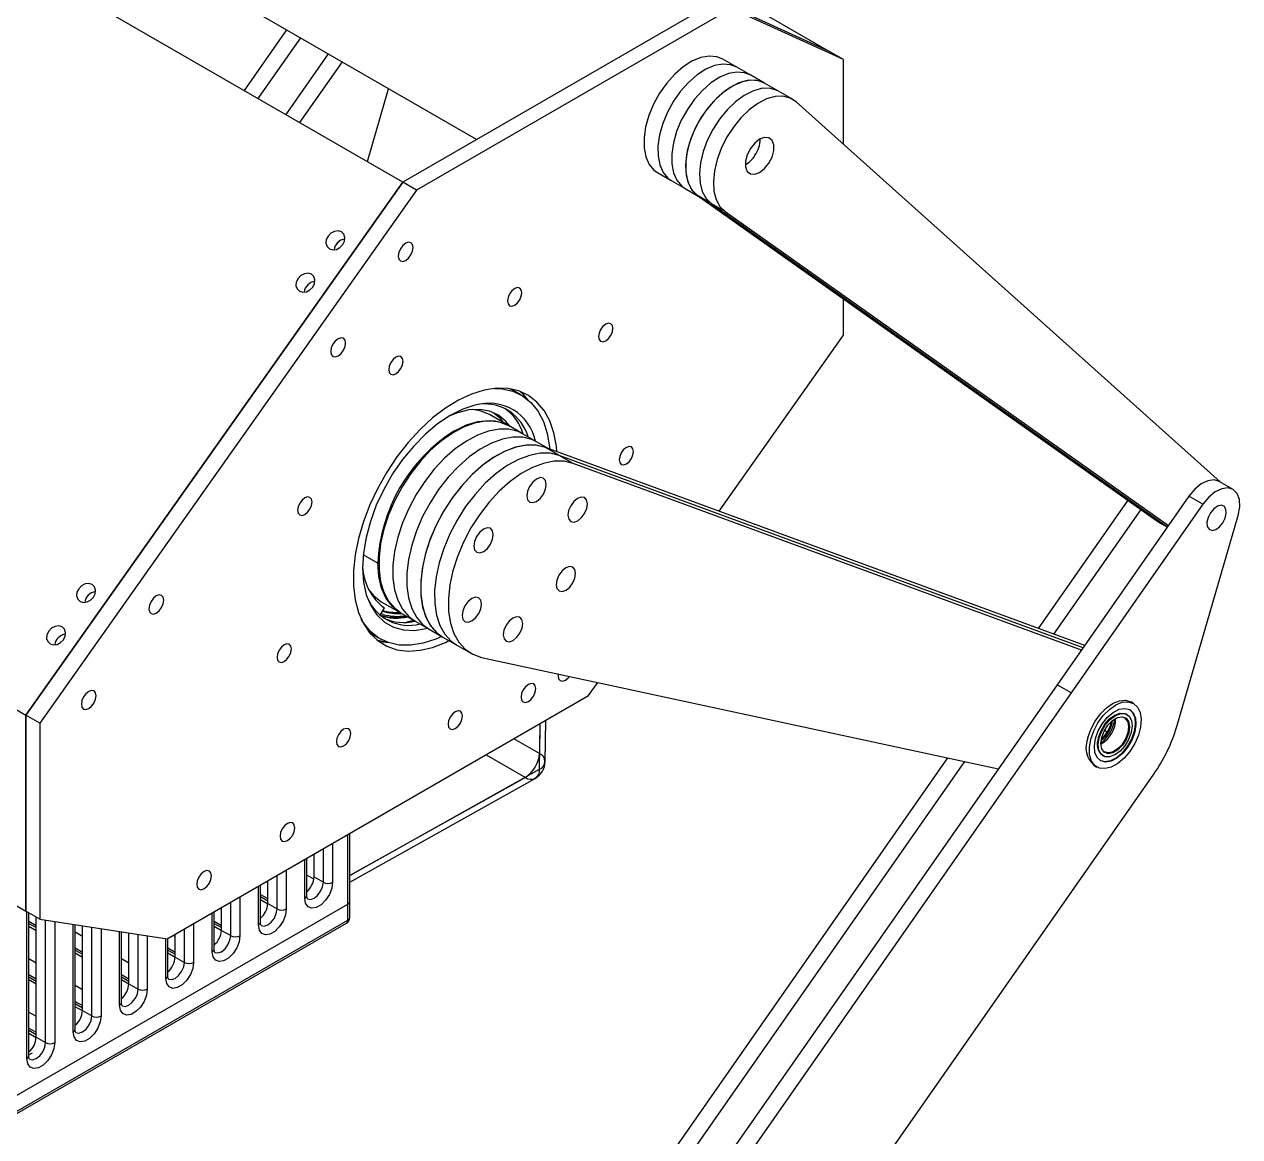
# Model space of a CAD drawing. Header units: millimetres. Extents: x 15 to 1192, y 5 to 836.
# Drawn here: x 616.6 to 802.1, y 525.3 to 695.1 of the extents above; entities that cross this region are included whole.
import ezdxf

# ---------------------------------------------------------------- set-up
doc = ezdxf.new("R2010")
doc.units = ezdxf.units.MM

msp = doc.modelspace()

# ---------------------------------------------------------------- linework, layer by layer
at = {"color": 7, "linetype": 'Continuous', "lineweight": 25}
for p, q in [((633.48, 752.22), (739.54, 690.99)), ((674.37, 671.04), (568.34, 732.25)), ((685.64, 677.55), (631.36, 708.88)), ((722.4, 698.77), (674.37, 671.04)), ((739.54, 690.99), (722.4, 698.77)), ((724.52, 697.54), (676.49, 669.82)), ((741.67, 689.77), (724.52, 697.54)), ((656.62, 694.3), (650.15, 685.03)), ((658.74, 693.08), (652.27, 683.8)), ((662.98, 690.63), (656.51, 681.35)), ((741.67, 689.77), (739.54, 690.99)), ((665.11, 689.4), (658.63, 680.13)), ((725.37, 688.6), (723.25, 689.82)), ((727.49, 687.38), (725.37, 688.6)), ((741.67, 676.8), (741.67, 689.77)), ((729.61, 686.15), (727.49, 687.38)), ((668.97, 674.16), (672.21, 685.3)), ((731.73, 684.93), (729.61, 686.15)), ((733.86, 683.7), (731.73, 684.93)), ((799.15, 625.25), (734.42, 683.29)), ((713.25, 672.5), (715.37, 671.28)), ((616.84, 589.66), (674.37, 671.04)), ((674.37, 671.04), (616.84, 589.66)), ((676.49, 669.82), (618.96, 588.43)), ((676.49, 669.82), (674.37, 671.04)), ((715.37, 671.28), (717.49, 670.05)), ((717.49, 670.05), (719.48, 668.91)), ((721.47, 667.77), (719.35, 669)), ((719.35, 669), (789.63, 619.21)), ((721.47, 667.77), (791.14, 618.41)), ((723.6, 666.55), (721.47, 667.77)), ((721.47, 667.77), (791.14, 618.41)), ((723.6, 666.55), (791.27, 618.6)), ((741.67, 647.65), (741.67, 653.19)), ((510.77, 650.89), (616.84, 589.66)), ((510.81, 650.87), (616.84, 589.66)), ((722.66, 620.78), (741.67, 647.65)), ((691.37, 639.15), (690.7, 639.49)), ((692.43, 638.53), (691.37, 639.15)), ((690.5, 633.88), (687.6, 635.55)), ((692.76, 632.57), (690.64, 633.8)), ((694.88, 631.35), (692.76, 632.57)), ((696.59, 630.36), (694.88, 631.35)), ((698.27, 629.3), (696.14, 630.52)), ((778.48, 600.26), (696.14, 630.52)), ((778.23, 599.91), (698.27, 629.3)), ((700.39, 628.08), (698.27, 629.3)), ((778.23, 599.91), (698.27, 629.3)), ((777.98, 599.55), (700.39, 628.08)), ((801.12, 624.11), (799, 625.34)), ((785.04, 622.46), (771.37, 602.87)), ((794.4, 623.07), (774.28, 594.25)), ((796.52, 621.85), (776.4, 593.03)), ((796.52, 621.85), (794.4, 623.07)), ((510.77, 620.95), (616.84, 559.72)), ((787.03, 621.05), (773.74, 602)), ((792.55, 587.92), (801.9, 620.15)), ((789.63, 619.21), (789.76, 619.12)), ((791.1, 618.35), (789.63, 619.21)), ((789.76, 619.12), (791.1, 618.35)), ((670.58, 612.85), (668.35, 614.14)), ((670.58, 612.85), (670.73, 612.85)), ((671.1, 606.97), (674, 605.3)), ((671.56, 606.02), (670.9, 604.9)), ((671.4, 605.02), (671.05, 605.14)), ((674.14, 605.22), (676.26, 603.99)), ((675.42, 603.93), (674.87, 603.81)), ((676.06, 604.11), (675.42, 603.93)), ((675.42, 603.93), (675.53, 603.86)), ((676.26, 603.99), (678.39, 602.77)), ((669.88, 601.91), (670.94, 601.29)), ((677.97, 602.86), (678.16, 602.91)), ((678.39, 602.77), (680.51, 601.54)), ((680.51, 601.54), (682.63, 600.32)), ((682.63, 600.32), (684.75, 599.09)), ((686.39, 598.46), (765.32, 581.43)), ((774.28, 594.25), (695.8, 481.95)), ((702.75, 592.63), (704.17, 594.63)), ((776.4, 593.03), (774.28, 594.25)), ((638.39, 555.47), (702.75, 592.63)), ((776.4, 593.03), (697.92, 480.72)), ((785.93, 591.42), (785.51, 591.67)), ((616.84, 559.72), (616.84, 589.66)), ((618.96, 588.43), (616.84, 589.66)), ((616.84, 589.66), (616.84, 559.72)), ((618.96, 588.43), (618.96, 558.49)), ((695.24, 581.38), (695.34, 588.34)), ((695.3, 588.32), (695.24, 583.79)), ((696.12, 582.56), (696.2, 588.85)), ((784.96, 589.73), (784.85, 589.8)), ((781.92, 587.06), (781.49, 587.3)), ((695.24, 583.79), (691.34, 586.04)), ((687.1, 583.59), (693.09, 580.14)), ((757.56, 583.11), (689.44, 485.62)), ((781.2, 583.47), (781.31, 583.41)), ((666.27, 565.18), (695.24, 581.38)), ((760.15, 582.55), (691.56, 484.39)), ((779.91, 581.97), (780.33, 581.72)), ((693.09, 580.14), (666.27, 565.14)), ((666.27, 564.15), (694.58, 579.99)), ((722.51, 485.44), (789.01, 580.61)), ((666.27, 561.19), (666.27, 571.57)), ((663.67, 570.06), (663.67, 564.13)), ((665.98, 560.78), (665.98, 571.4)), ((659.72, 562.09), (659.72, 567.78)), ((660.84, 564.95), (660.84, 568.43)), ((662.25, 564.13), (662.25, 569.24)), ((656.59, 565.98), (656.59, 560.05)), ((659.42, 561.68), (659.42, 567.61)), ((653.53, 564.21), (653.77, 564.07)), ((653.77, 560.86), (653.77, 564.35)), ((655.18, 560.05), (655.18, 565.16)), ((660.8, 564.58), (659.72, 565.21)), ((660.84, 564.95), (662.25, 564.13)), ((652.35, 557.6), (652.35, 563.53)), ((652.64, 558.01), (652.64, 563.7)), ((652.64, 562.27), (653.77, 561.62)), ((614.35, 530.97), (665.98, 560.78)), ((614.35, 530.97), (665.98, 560.78)), ((648.11, 555.97), (648.11, 561.08)), ((649.52, 561.9), (649.52, 555.97)), ((652.64, 561.93), (653.77, 561.28)), ((653.76, 560.8), (652.64, 561.45)), ((653.77, 560.86), (655.18, 560.05)), ((665.98, 558.33), (665.98, 560.78)), ((666.27, 558.74), (666.27, 561.19)), ((618.96, 558.49), (616.84, 559.72)), ((617, 537.19), (617, 559.63)), ((617.29, 537.6), (617.29, 559.46)), ((618.41, 540.45), (618.41, 558.81)), ((618.96, 558.49), (638.39, 555.47)), ((645.28, 553.52), (645.28, 559.45)), ((645.57, 553.92), (645.57, 559.62)), ((646.45, 560.13), (646.69, 559.99)), ((646.69, 556.78), (646.69, 560.26)), ((614.14, 528.06), (665.77, 557.87)), ((614.35, 528.52), (665.98, 558.33)), ((617.29, 558.18), (618.41, 557.54)), ((617.29, 557.85), (618.41, 557.2)), ((618.41, 556.72), (617.29, 557.37)), ((619.82, 539.64), (619.82, 558.36)), ((621.24, 558.14), (621.24, 539.64)), ((624.07, 541.27), (624.07, 557.7)), ((624.36, 541.68), (624.36, 557.65)), ((625.48, 544.54), (625.48, 557.48)), ((626.9, 543.72), (626.9, 557.26)), ((628.31, 557.04), (628.31, 543.72)), ((641.04, 551.88), (641.04, 557)), ((642.45, 557.81), (642.45, 551.88)), ((645.57, 558.18), (646.69, 557.54)), ((645.57, 557.85), (646.69, 557.2)), ((646.69, 556.72), (645.57, 557.37)), ((646.69, 556.78), (648.11, 555.97)), ((624.36, 556.55), (625.48, 555.91)), ((631.14, 545.35), (631.14, 556.6)), ((631.43, 545.76), (631.43, 556.55)), ((632.55, 548.62), (632.55, 556.38)), ((633.97, 547.8), (633.97, 556.16)), ((635.38, 555.94), (635.38, 547.8)), ((638.21, 549.43), (638.21, 555.5)), ((638.5, 549.84), (638.5, 555.53)), ((639.38, 556.04), (639.62, 555.91)), ((639.62, 552.7), (639.62, 556.18)), ((624.36, 554.1), (625.48, 553.46)), ((624.36, 553.76), (625.48, 553.12)), ((625.48, 552.64), (624.36, 553.29)), ((638.5, 554.1), (639.62, 553.46)), ((638.5, 553.76), (639.62, 553.12)), ((639.62, 552.64), (638.5, 553.29)), ((617.29, 552.47), (618.41, 551.82)), ((631.43, 552.47), (632.55, 551.82)), ((639.62, 552.7), (641.04, 551.88)), ((617.29, 550.02), (618.41, 549.37)), ((617.29, 549.68), (618.41, 549.04)), ((618.41, 548.56), (617.29, 549.2)), ((631.43, 550.02), (632.55, 549.37)), ((631.43, 549.68), (632.55, 549.04)), ((632.55, 548.56), (631.43, 549.2)), ((624.36, 548.39), (625.48, 547.74)), ((632.55, 548.62), (633.97, 547.8)), ((624.36, 545.94), (625.48, 545.29)), ((624.36, 545.6), (625.48, 544.95)), ((617.29, 544.31), (618.41, 543.66)), ((625.48, 544.48), (624.36, 545.12)), ((625.48, 544.54), (626.9, 543.72)), ((617.29, 541.86), (618.41, 541.21)), ((617.29, 541.52), (618.41, 540.87)), ((618.41, 540.39), (617.29, 541.04)), ((618.41, 540.45), (619.82, 539.64)), ((617.29, 537.79), (617.85, 538.1))]:
    msp.add_line(p, q, dxfattribs=at)
at = {"color": 7, "linetype": 'Continuous', "lineweight": 25, "flags": 128}
for points in [[(723.25, 689.82), (722.31, 690.19), (721.14, 690.28), (719.87, 690.05), (718.53, 689.49), (717.19, 688.63), (715.89, 687.5), (714.67, 686.14), (713.58, 684.6), (712.66, 682.94), (711.94, 681.21), (711.45, 679.48), (711.21, 677.81), (711.22, 676.27), (711.48, 674.9), (711.99, 673.75), (712.72, 672.88), (713.25, 672.5)], [(725.37, 688.6), (724.43, 688.97), (723.26, 689.06), (721.99, 688.82), (720.66, 688.26), (719.31, 687.4), (718.01, 686.27), (716.79, 684.91), (715.7, 683.38), (714.78, 681.71), (714.06, 679.99), (713.57, 678.26), (713.33, 676.59), (713.34, 675.04), (713.6, 673.67), (714.11, 672.53), (714.84, 671.65), (715.37, 671.28)], [(725.37, 688.6), (724.43, 688.97), (723.26, 689.06), (721.99, 688.82), (720.66, 688.26), (719.31, 687.4), (718.01, 686.27), (716.79, 684.91), (715.7, 683.38), (714.78, 681.71), (714.06, 679.99), (713.57, 678.26), (713.33, 676.59), (713.34, 675.04), (713.6, 673.67), (714.11, 672.53), (714.84, 671.65), (715.37, 671.28)], [(727.49, 687.38), (726.55, 687.74), (725.38, 687.84), (724.11, 687.6), (722.78, 687.04), (721.43, 686.18), (720.13, 685.05), (718.91, 683.69), (717.82, 682.15), (716.9, 680.49), (716.18, 678.76), (715.69, 677.03), (715.45, 675.37), (715.46, 673.82), (715.72, 672.45), (716.23, 671.31), (716.97, 670.43), (717.49, 670.05)], [(727.49, 687.38), (726.55, 687.74), (725.38, 687.84), (724.11, 687.6), (722.78, 687.04), (721.43, 686.18), (720.13, 685.05), (718.91, 683.69), (717.82, 682.15), (716.9, 680.49), (716.18, 678.76), (715.69, 677.03), (715.45, 675.37), (715.46, 673.82), (715.72, 672.45), (716.23, 671.31), (716.97, 670.43), (717.49, 670.05)], [(729.61, 686.15), (729.26, 686.33), (728.18, 686.6), (726.97, 686.55), (725.68, 686.18), (724.35, 685.5), (723.03, 684.53), (721.76, 683.32), (720.6, 681.89), (719.58, 680.32), (718.74, 678.64), (718.1, 676.92), (717.7, 675.22), (717.54, 673.6), (717.64, 672.12), (717.98, 670.83), (718.56, 669.78), (719.35, 669)], [(729.61, 686.15), (728.67, 686.52), (727.5, 686.61), (726.23, 686.37), (724.9, 685.81), (723.56, 684.95), (722.25, 683.82), (721.03, 682.46), (719.94, 680.93), (719.02, 679.26), (718.3, 677.54), (717.81, 675.81), (717.57, 674.14), (717.58, 672.59), (717.84, 671.22), (718.35, 670.08), (719.09, 669.21), (719.35, 669)], [(731.73, 684.93), (731.38, 685.1), (730.3, 685.37), (729.09, 685.32), (727.8, 684.95), (726.47, 684.27), (725.15, 683.31), (723.88, 682.09), (722.72, 680.67), (721.7, 679.09), (720.86, 677.41), (720.22, 675.69), (719.82, 673.99), (719.67, 672.37), (719.76, 670.89), (720.1, 669.6), (720.68, 668.55), (721.47, 667.77)], [(731.73, 684.93), (731.38, 685.1), (730.3, 685.37), (729.09, 685.32), (727.8, 684.95), (726.47, 684.27), (725.15, 683.31), (723.88, 682.09), (722.72, 680.67), (721.7, 679.09), (720.86, 677.41), (720.22, 675.69), (719.82, 673.99), (719.67, 672.37), (719.76, 670.89), (720.1, 669.6), (720.68, 668.55), (721.47, 667.77)], [(734.42, 683.29), (733.51, 683.88), (732.42, 684.15), (731.21, 684.1), (729.92, 683.73), (728.59, 683.05), (727.27, 682.08), (726, 680.87), (724.84, 679.44), (723.82, 677.87), (722.98, 676.19), (722.35, 674.47), (721.94, 672.77), (721.79, 671.15), (721.88, 669.67), (722.22, 668.38), (722.8, 667.33), (723.6, 666.55)], [(730.27, 673.92), (730.75, 674.87), (731.01, 675.85), (731.01, 676.73), (730.75, 677.4), (730.27, 677.79), (729.61, 677.85), (728.86, 677.57), (728.11, 676.99), (727.45, 676.17), (726.96, 675.21), (726.7, 674.23), (726.7, 673.35), (726.96, 672.68), (727.45, 672.29), (728.11, 672.23), (728.86, 672.51), (729.61, 673.1), (730.27, 673.92)], [(665.02, 663.44), (664.51, 663.59), (663.95, 663.52), (663.4, 663.25), (662.97, 662.8), (662.7, 662.25), (662.65, 661.69), (662.82, 661.2), (663.18, 660.85), (663.69, 660.7), (664.25, 660.77), (664.79, 661.05), (665.23, 661.49), (665.5, 662.04), (665.55, 662.6), (665.38, 663.09), (665.02, 663.44)], [(675.95, 661.04), (675.86, 661.49), (675.62, 661.77), (675.25, 661.85), (674.82, 661.69), (674.38, 661.35), (674.02, 660.85), (673.77, 660.28), (673.69, 659.74), (673.77, 659.28), (674.02, 659), (674.38, 658.93), (674.82, 659.08), (675.25, 659.43), (675.62, 659.93), (675.86, 660.49), (675.95, 661.04)], [(660.44, 656.96), (659.93, 657.12), (659.37, 657.05), (658.82, 656.77), (658.39, 656.32), (658.12, 655.78), (658.07, 655.21), (658.24, 654.72), (658.6, 654.37), (659.11, 654.22), (659.67, 654.29), (660.21, 654.57), (660.65, 655.02), (660.92, 655.56), (660.97, 656.12), (660.8, 656.62), (660.44, 656.96)], [(692.56, 654.15), (692.47, 654.58), (692.24, 654.86), (691.88, 654.93), (691.46, 654.78), (691.04, 654.44), (690.69, 653.96), (690.45, 653.42), (690.37, 652.88), (690.45, 652.45), (690.69, 652.17), (691.04, 652.1), (691.46, 652.25), (691.88, 652.59), (692.24, 653.07), (692.47, 653.62), (692.56, 654.15)], [(706.45, 648.71), (706.37, 649.14), (706.13, 649.42), (705.78, 649.48), (705.36, 649.34), (704.94, 649), (704.58, 648.52), (704.34, 647.97), (704.26, 647.44), (704.34, 647), (704.58, 646.73), (704.94, 646.66), (705.36, 646.81), (705.78, 647.15), (706.13, 647.63), (706.37, 648.17), (706.45, 648.71)], [(665.64, 646.47), (665.56, 646.92), (665.31, 647.2), (664.95, 647.27), (664.51, 647.12), (664.08, 646.77), (663.71, 646.27), (663.47, 645.71), (663.38, 645.16), (663.47, 644.71), (663.71, 644.43), (664.08, 644.36), (664.51, 644.51), (664.95, 644.86), (665.31, 645.35), (665.56, 645.92), (665.64, 646.47)], [(674.42, 643.68), (674.34, 644.11), (674.1, 644.39), (673.74, 644.46), (673.32, 644.31), (672.9, 643.97), (672.55, 643.49), (672.31, 642.94), (672.23, 642.41), (672.31, 641.98), (672.55, 641.7), (672.9, 641.63), (673.32, 641.78), (673.74, 642.12), (674.1, 642.6), (674.34, 643.14), (674.42, 643.68)], [(697.9, 629.88), (697.82, 630.71), (697.44, 632.75), (696.81, 634.57), (695.95, 636.15), (694.86, 637.45), (693.57, 638.45), (692.09, 639.15), (690.46, 639.52), (688.69, 639.57), (686.82, 639.28), (684.87, 638.67), (682.89, 637.75), (680.9, 636.52), (678.93, 635.02), (677.02, 633.26), (675.2, 631.28), (673.49, 629.1), (671.93, 626.77), (670.55, 624.31), (669.35, 621.78), (668.38, 619.21), (667.63, 616.64), (667.12, 614.13), (666.87, 611.7), (666.87, 609.39), (667.12, 607.26), (667.63, 605.32), (668.38, 603.62), (669.35, 602.18), (670.55, 601.02), (671.93, 600.17), (673.49, 599.63), (675.2, 599.43), (677.02, 599.55), (678.93, 599.99), (680.9, 600.76), (681.42, 601.02)], [(688.36, 639.54), (689.53, 639.48), (691.16, 639.11), (692.63, 638.42), (693.92, 637.4), (694.99, 636.09), (695.84, 634.5), (696.44, 632.66), (696.79, 630.6), (696.83, 630.23)], [(693.58, 637.71), (692.74, 638.67), (692.28, 639.08)], [(693.58, 637.71), (692.79, 638.63), (692.28, 639.08)], [(685.4, 636.97), (683.53, 636.35), (681.61, 635.39), (679.7, 634.11), (677.83, 632.55), (676.04, 630.73), (674.36, 628.69), (672.83, 626.48), (671.49, 624.12), (670.34, 621.69), (669.43, 619.21), (668.77, 616.75)], [(690.77, 633.72), (690.13, 634.5), (688.98, 635.45), (687.63, 636.06), (686.12, 636.33), (684.47, 636.25), (682.74, 635.82), (681.58, 635.37)], [(682.25, 633.06), (684.08, 633.95), (685.86, 634.48), (687.55, 634.65), (689.11, 634.45), (690.5, 633.88)], [(687.6, 635.55), (686.21, 636.12), (685, 636.31)], [(688.27, 635.82), (689.07, 635.12), (689.7, 634.34)], [(690.64, 633.8), (689.86, 634.17), (688.47, 634.52), (686.96, 634.54), (685.34, 634.24), (683.67, 633.63), (681.97, 632.72), (680.27, 631.53), (678.62, 630.08), (677.06, 628.41), (675.6, 626.54), (674.29, 624.53), (673.16, 622.41), (672.22, 620.23), (671.49, 618.03), (671, 615.86), (670.76, 613.77), (670.76, 611.81), (671, 610), (671.49, 608.4), (672.22, 607.04), (673.16, 605.94), (674.14, 605.22)], [(692.76, 632.57), (691.98, 632.95), (690.59, 633.29), (689.08, 633.32), (687.46, 633.02), (685.79, 632.41), (684.09, 631.5), (682.39, 630.31), (680.75, 628.86), (679.18, 627.18), (677.72, 625.32), (676.42, 623.31), (675.28, 621.18), (674.34, 619), (673.62, 616.8), (673.13, 614.64), (672.88, 612.55), (672.88, 610.58), (673.13, 608.78), (673.62, 607.18), (674.34, 605.81), (675.28, 604.72), (676.26, 603.99)], [(692.76, 632.57), (691.98, 632.95), (690.59, 633.29), (689.08, 633.32), (687.46, 633.02), (685.79, 632.41), (684.09, 631.5), (682.39, 630.31), (680.75, 628.86), (679.18, 627.18), (677.72, 625.32), (676.42, 623.31), (675.28, 621.18), (674.34, 619), (673.62, 616.8), (673.13, 614.64), (672.88, 612.55), (672.88, 610.58), (673.13, 608.78), (673.62, 607.18), (674.34, 605.81), (675.28, 604.72), (676.26, 603.99)], [(694.88, 631.35), (694.1, 631.72), (692.71, 632.07), (691.2, 632.09), (689.59, 631.8), (687.91, 631.19), (686.21, 630.27), (684.52, 629.08), (682.87, 627.63), (681.3, 625.96), (679.85, 624.1), (678.54, 622.08), (677.4, 619.96), (676.46, 617.78), (675.74, 615.58), (675.25, 613.41), (675, 611.32), (675, 609.36), (675.25, 607.55), (675.74, 605.95), (676.46, 604.59), (677.4, 603.49), (678.39, 602.77)], [(694.88, 631.35), (694.1, 631.72), (692.71, 632.07), (691.2, 632.09), (689.59, 631.8), (687.91, 631.19), (686.21, 630.27), (684.52, 629.08), (682.87, 627.63), (681.3, 625.96), (679.85, 624.1), (678.54, 622.08), (677.4, 619.96), (676.46, 617.78), (675.74, 615.58), (675.25, 613.41), (675, 611.32), (675, 609.36), (675.25, 607.55), (675.74, 605.95), (676.46, 604.59), (677.4, 603.49), (678.39, 602.77)], [(696.14, 630.52), (694.75, 630.85), (693.22, 630.86), (691.6, 630.54), (689.91, 629.91), (688.2, 628.97), (686.51, 627.75), (684.86, 626.28), (683.29, 624.58), (681.85, 622.7), (680.55, 620.67), (679.42, 618.53), (678.5, 616.34), (677.8, 614.13), (677.33, 611.97), (677.11, 609.88), (677.14, 607.92), (677.41, 606.13), (677.93, 604.55), (678.68, 603.22), (679.65, 602.15), (680.51, 601.54)], [(696.14, 630.52), (694.83, 630.84), (693.32, 630.87), (691.71, 630.57), (690.03, 629.96), (688.33, 629.05), (686.64, 627.86), (684.99, 626.41), (683.42, 624.73), (681.97, 622.87), (680.66, 620.86), (679.52, 618.74), (678.58, 616.55), (677.86, 614.35), (677.37, 612.19), (677.12, 610.1), (677.12, 608.13), (677.37, 606.33), (677.86, 604.73), (678.58, 603.36), (679.52, 602.27), (680.51, 601.54)], [(698.27, 629.3), (696.87, 629.63), (695.34, 629.63), (693.72, 629.31), (692.03, 628.68), (690.33, 627.75), (688.63, 626.53), (686.98, 625.06), (685.42, 623.36), (683.97, 621.48), (682.67, 619.44), (681.55, 617.31), (680.62, 615.11), (679.92, 612.91), (679.45, 610.74), (679.23, 608.66), (679.26, 606.7), (679.53, 604.91), (680.05, 603.33), (680.81, 601.99), (681.77, 600.93), (682.63, 600.32)], [(698.27, 629.3), (696.87, 629.63), (695.34, 629.63), (693.72, 629.31), (692.03, 628.68), (690.33, 627.75), (688.63, 626.53), (686.98, 625.06), (685.42, 623.36), (683.97, 621.48), (682.67, 619.44), (681.55, 617.31), (680.62, 615.11), (679.92, 612.91), (679.45, 610.74), (679.23, 608.66), (679.26, 606.7), (679.53, 604.91), (680.05, 603.33), (680.81, 601.99), (681.77, 600.93), (682.63, 600.32)], [(709.6, 629.9), (709.52, 630.33), (709.28, 630.61), (708.93, 630.68), (708.51, 630.53), (708.09, 630.19), (707.73, 629.71), (707.49, 629.16), (707.41, 628.63), (707.49, 628.2), (707.73, 627.92), (708.09, 627.85), (708.51, 628), (708.93, 628.34), (709.28, 628.82), (709.52, 629.37), (709.6, 629.9)], [(700.39, 628.08), (698.99, 628.4), (697.46, 628.41), (695.84, 628.09), (694.16, 627.46), (692.45, 626.52), (690.75, 625.31), (689.1, 623.83), (687.54, 622.14), (686.09, 620.25), (684.79, 618.22), (683.67, 616.08), (682.74, 613.89), (682.04, 611.68), (681.57, 609.52), (681.35, 607.43), (681.38, 605.47), (681.65, 603.69), (682.17, 602.11), (682.93, 600.77), (683.9, 599.7), (685.06, 598.93), (686.39, 598.46)], [(696.16, 625.46), (695.83, 625.82), (695.35, 625.91), (694.78, 625.7), (694.21, 625.24), (693.73, 624.58), (693.42, 623.84), (693.31, 623.12), (693.43, 622.53), (693.76, 622.17), (694.24, 622.09), (694.81, 622.29), (695.38, 622.76), (695.86, 623.41), (696.17, 624.15), (696.28, 624.87), (696.16, 625.46)], [(799, 625.34), (798.24, 625.56), (797.29, 625.44), (796.28, 624.95), (795.29, 624.14), (794.4, 623.07)], [(801.9, 620.15), (802.14, 621.43), (802.09, 622.57), (801.76, 623.48), (801.16, 624.09), (800.36, 624.34), (799.41, 624.22), (798.4, 623.73), (797.41, 622.92), (796.52, 621.85)], [(660.52, 622.19), (660.44, 622.63), (660.2, 622.9), (659.85, 622.97), (659.43, 622.83), (659.01, 622.49), (658.65, 622.01), (658.42, 621.46), (658.33, 620.93), (658.42, 620.49), (658.65, 620.22), (659.01, 620.15), (659.43, 620.29), (659.85, 620.63), (660.2, 621.11), (660.44, 621.66), (660.52, 622.19)], [(702.44, 622.5), (702.12, 622.86), (701.63, 622.95), (701.06, 622.74), (700.5, 622.28), (700.02, 621.62), (699.7, 620.88), (699.59, 620.16), (699.71, 619.58), (700.04, 619.21), (700.53, 619.13), (701.1, 619.33), (701.66, 619.8), (702.14, 620.45), (702.46, 621.2), (702.56, 621.91), (702.44, 622.5)], [(799.77, 621.53), (799.32, 621.7), (798.76, 621.57), (798.19, 621.17), (797.68, 620.56), (797.31, 619.83), (797.14, 619.09), (797.2, 618.46), (797.48, 618.03), (797.92, 617.86), (798.48, 617.99), (799.06, 618.39), (799.57, 619), (799.93, 619.73), (800.1, 620.47), (800.04, 621.1), (799.77, 621.53)], [(688.08, 617.8), (687.75, 618.17), (687.27, 618.25), (686.7, 618.05), (686.13, 617.58), (685.65, 616.93), (685.34, 616.18), (685.23, 615.46), (685.35, 614.88), (685.68, 614.52), (686.16, 614.43), (686.73, 614.64), (687.3, 615.1), (687.78, 615.76), (688.09, 616.5), (688.2, 617.22), (688.08, 617.8)], [(668.77, 616.75), (668.38, 614.36), (668.25, 612.08), (668.4, 609.95), (668.81, 608.03), (669.49, 606.36), (670.42, 604.96), (671.58, 603.86), (672.94, 603.09), (674.48, 602.66), (676.17, 602.58), (677.97, 602.86)], [(674, 605.3), (674, 605.3), (672.81, 606.22), (671.86, 607.47), (671.15, 609.02), (670.73, 610.83), (670.58, 612.85)], [(700.65, 611.89), (700.32, 612.25), (699.83, 612.34), (699.27, 612.13), (698.7, 611.66), (698.22, 611.01), (697.9, 610.27), (697.8, 609.55), (697.92, 608.96), (698.24, 608.6), (698.73, 608.51), (699.3, 608.72), (699.87, 609.18), (700.34, 609.84), (700.66, 610.58), (700.77, 611.3), (700.65, 611.89)], [(626.95, 609.59), (626.44, 609.74), (625.88, 609.67), (625.34, 609.39), (624.9, 608.95), (624.63, 608.4), (624.58, 607.84), (624.75, 607.35), (625.11, 607), (625.62, 606.85), (626.18, 606.92), (626.72, 607.2), (627.16, 607.64), (627.43, 608.19), (627.48, 608.75), (627.31, 609.24), (626.95, 609.59)], [(669.14, 608.85), (669.91, 607.89), (671.1, 606.97), (671.1, 606.97)], [(637.88, 607.19), (637.79, 607.64), (637.55, 607.92), (637.18, 607.99), (636.75, 607.84), (636.31, 607.49), (635.95, 607), (635.7, 606.43), (635.62, 605.88), (635.7, 605.43), (635.95, 605.15), (636.31, 605.08), (636.75, 605.23), (637.18, 605.58), (637.55, 606.07), (637.79, 606.64), (637.88, 607.19)], [(686.28, 607.19), (685.96, 607.55), (685.47, 607.64), (684.9, 607.43), (684.33, 606.97), (683.86, 606.31), (683.54, 605.57), (683.43, 604.85), (683.55, 604.27), (683.88, 603.9), (684.37, 603.82), (684.93, 604.02), (685.5, 604.49), (685.98, 605.14), (686.3, 605.88), (686.4, 606.6), (686.28, 607.19)], [(622.37, 603.11), (621.86, 603.26), (621.3, 603.19), (620.76, 602.92), (620.32, 602.47), (620.05, 601.92), (620, 601.36), (620.17, 600.87), (620.53, 600.52), (621.04, 600.37), (621.6, 600.44), (622.15, 600.72), (622.58, 601.16), (622.85, 601.71), (622.9, 602.27), (622.73, 602.76), (622.37, 603.11)], [(680.33, 601.65), (679.42, 601.25), (677.48, 600.62), (675.61, 600.31), (673.84, 600.35), (672.21, 600.72), (670.74, 601.41), (669.45, 602.43), (668.38, 603.74), (668.03, 604.32)], [(692.57, 604.23), (692.24, 604.59), (691.75, 604.68), (691.18, 604.47), (690.62, 604.01), (690.14, 603.36), (689.82, 602.61), (689.72, 601.89), (689.84, 601.31), (690.16, 600.94), (690.65, 600.86), (691.22, 601.06), (691.79, 601.53), (692.26, 602.18), (692.58, 602.93), (692.69, 603.65), (692.57, 604.23)], [(669.24, 602.32), (669.63, 602.05), (669.88, 601.91)], [(670.38, 601.15), (671.37, 600.86), (672.22, 600.71)], [(670.38, 601.15), (670.57, 601.09), (672.22, 600.71)], [(657.37, 599.75), (657.29, 600.18), (657.05, 600.46), (656.7, 600.53), (656.28, 600.38), (655.86, 600.04), (655.5, 599.56), (655.27, 599.01), (655.18, 598.48), (655.27, 598.04), (655.5, 597.77), (655.86, 597.7), (656.28, 597.85), (656.7, 598.19), (657.05, 598.67), (657.29, 599.21), (657.37, 599.75)], [(698.11, 595.94), (698.08, 595.65), (698.17, 595.2), (698.42, 594.91), (698.78, 594.84), (699.22, 594.99), (699.65, 595.34), (699.83, 595.56)], [(694.69, 593.69), (694.6, 594.14), (694.36, 594.42), (693.99, 594.49), (693.56, 594.34), (693.13, 593.99), (692.76, 593.5), (692.51, 592.93), (692.43, 592.38), (692.51, 591.93), (692.76, 591.65), (693.13, 591.58), (693.56, 591.73), (693.99, 592.08), (694.36, 592.57), (694.6, 593.14), (694.69, 593.69)], [(627.57, 592.61), (627.49, 593.06), (627.24, 593.35), (626.88, 593.42), (626.44, 593.27), (626.01, 592.92), (625.64, 592.42), (625.4, 591.86), (625.31, 591.31), (625.4, 590.86), (625.64, 590.57), (626.01, 590.5), (626.44, 590.65), (626.88, 591), (627.24, 591.5), (627.49, 592.06), (627.57, 592.61)], [(778.98, 586.19), (779.42, 587.47), (780.07, 588.71), (780.89, 589.83), (781.82, 590.77), (782.81, 591.45), (783.79, 591.84), (784.71, 591.92), (785.49, 591.68), (785.51, 591.67)], [(683.49, 589.52), (683.4, 589.95), (683.17, 590.23), (682.81, 590.3), (682.39, 590.15), (681.97, 589.81), (681.62, 589.33), (681.38, 588.79), (681.3, 588.25), (681.38, 587.82), (681.62, 587.54), (681.97, 587.47), (682.39, 587.62), (682.81, 587.96), (683.17, 588.44), (683.4, 588.99), (683.49, 589.52)], [(779.4, 585.95), (779.85, 587.23), (780.5, 588.47), (781.32, 589.59), (782.25, 590.52), (783.24, 591.2), (784.22, 591.6), (785.13, 591.68), (785.92, 591.43), (786.53, 590.88), (786.93, 590.06), (787.09, 589.03), (787, 587.83), (786.67, 586.56), (786.12, 585.29), (785.38, 584.1), (784.49, 583.07), (783.53, 582.25), (782.53, 581.71), (781.58, 581.47), (780.72, 581.55), (780.02, 581.95), (779.51, 582.64), (779.23, 583.58), (779.19, 584.7), (779.4, 585.95)], [(780.13, 586.07), (780.55, 587.24), (781.18, 588.35), (781.97, 589.32), (782.85, 590.07), (783.76, 590.54), (784.61, 590.68), (785.35, 590.49), (785.9, 589.99), (786.23, 589.2), (786.31, 588.21), (786.13, 587.08), (785.71, 585.91), (785.08, 584.79), (784.29, 583.82), (783.41, 583.08), (782.51, 582.61), (781.65, 582.47), (780.92, 582.66), (780.37, 583.16), (780.04, 583.94), (779.96, 584.94), (780.13, 586.07)], [(785.33, 590.5), (785.79, 590.05), (786.12, 589.26), (786.2, 588.27), (786.03, 587.14), (785.61, 585.97), (784.98, 584.86), (784.19, 583.88), (783.31, 583.14), (782.4, 582.67), (781.55, 582.53), (780.83, 582.71)], [(780.7, 586.16), (781.09, 587.21), (781.67, 588.19), (782.4, 589.01), (783.2, 589.59), (783.99, 589.88), (784.7, 589.85), (785.26, 589.49), (785.61, 588.85), (785.71, 587.99), (785.57, 586.98), (785.18, 585.94), (784.59, 584.96), (783.87, 584.14), (783.07, 583.56), (782.27, 583.27), (781.56, 583.3), (781.01, 583.66), (780.66, 584.3), (780.55, 585.16), (780.7, 586.16)], [(780.59, 586.23), (780.98, 587.27), (781.57, 588.25), (782.29, 589.07), (783.09, 589.65), (783.89, 589.94), (784.6, 589.91), (784.85, 589.8)], [(781.07, 586.23), (781.44, 587.21), (782.02, 588.11), (782.73, 588.83), (783.49, 589.28), (784.21, 589.4), (784.8, 589.18), (785.19, 588.65), (785.33, 587.86), (785.2, 586.92), (784.82, 585.94), (784.25, 585.04), (783.53, 584.32), (782.77, 583.87), (782.05, 583.75), (781.47, 583.97), (781.08, 584.5), (780.94, 585.29), (781.07, 586.23)], [(784.56, 589.21), (784.68, 589.14), (785.05, 588.62), (785.18, 587.86), (785.06, 586.95), (784.7, 586), (784.14, 585.13), (783.45, 584.43), (782.71, 584), (782.02, 583.88), (781.56, 584.02)], [(666.44, 586.84), (666.36, 587.28), (666.12, 587.55), (665.77, 587.62), (665.35, 587.48), (664.93, 587.14), (664.57, 586.66), (664.33, 586.11), (664.25, 585.58), (664.33, 585.14), (664.57, 584.87), (664.93, 584.8), (665.35, 584.94), (665.77, 585.28), (666.12, 585.76), (666.36, 586.31), (666.44, 586.84)], [(780.94, 585.38), (781.5, 585.87), (782.25, 586.83)], [(657.91, 572.45), (657.82, 572.9), (657.57, 573.18), (657.21, 573.26), (656.77, 573.11), (656.34, 572.76), (655.97, 572.26), (655.73, 571.7), (655.64, 571.15), (655.73, 570.7), (655.97, 570.41), (656.34, 570.34), (656.77, 570.49), (657.21, 570.84), (657.57, 571.34), (657.82, 571.9), (657.91, 572.45)], [(645.18, 565.1), (645.09, 565.55), (644.85, 565.84), (644.48, 565.91), (644.05, 565.76), (643.61, 565.41), (643.25, 564.91), (643, 564.35), (642.92, 563.8), (643, 563.35), (643.25, 563.07), (643.61, 562.99), (644.05, 563.15), (644.48, 563.49), (644.85, 563.99), (645.09, 564.56), (645.18, 565.1)], [(663.67, 564.13), (663.54, 563.22), (663.17, 562.27), (662.6, 561.4), (661.91, 560.7), (661.18, 560.28), (660.48, 560.17), (659.92, 560.39), (659.55, 560.92), (659.42, 561.68)], [(659.83, 561.58), (659.84, 561.58), (660.3, 561.49), (660.84, 561.68), (661.38, 562.12), (661.84, 562.74), (662.14, 563.44), (662.25, 564.13)], [(656.59, 560.05), (656.47, 559.14), (656.1, 558.19), (655.53, 557.31), (654.84, 556.62), (654.1, 556.2), (653.41, 556.09), (652.85, 556.31), (652.48, 556.83), (652.35, 557.6)], [(652.76, 557.5), (652.77, 557.5), (653.22, 557.41), (653.77, 557.6), (654.31, 558.03), (654.77, 558.65), (655.07, 559.36), (655.18, 560.05)], [(649.52, 555.97), (649.39, 555.05), (649.03, 554.1), (648.46, 553.23), (647.77, 552.54), (647.03, 552.12), (646.34, 552.01), (645.78, 552.23), (645.41, 552.75), (645.28, 553.52)], [(645.69, 553.42), (645.69, 553.42), (646.15, 553.33), (646.69, 553.52), (647.24, 553.95), (647.69, 554.57), (648, 555.28), (648.11, 555.97)], [(642.45, 551.88), (642.32, 550.97), (641.96, 550.02), (641.39, 549.15), (640.7, 548.46), (639.96, 548.03), (639.27, 547.92), (638.71, 548.15), (638.34, 548.67), (638.21, 549.43)], [(638.62, 549.34), (638.62, 549.33), (639.08, 549.25), (639.62, 549.43), (640.16, 549.87), (640.62, 550.49), (640.93, 551.2), (641.04, 551.88)], [(635.38, 547.8), (635.25, 546.89), (634.88, 545.94), (634.32, 545.07), (633.63, 544.38), (632.89, 543.95), (632.2, 543.84), (631.63, 544.06), (631.27, 544.59), (631.14, 545.35)], [(631.55, 545.26), (631.55, 545.25), (632.01, 545.16), (632.55, 545.35), (633.09, 545.79), (633.55, 546.41), (633.86, 547.11), (633.97, 547.8)], [(628.31, 543.72), (628.18, 542.81), (627.81, 541.86), (627.25, 540.99), (626.56, 540.29), (625.82, 539.87), (625.13, 539.76), (624.56, 539.98), (624.19, 540.51), (624.07, 541.27)], [(624.48, 541.17), (624.48, 541.17), (624.94, 541.08), (625.48, 541.27), (626.02, 541.71), (626.48, 542.33), (626.79, 543.03), (626.9, 543.72)], [(621.24, 539.64), (621.11, 538.73), (620.74, 537.78), (620.18, 536.9), (619.49, 536.21), (618.75, 535.79), (618.06, 535.68), (617.49, 535.9), (617.12, 536.42), (617, 537.19)], [(617.4, 537.09), (617.41, 537.09), (617.87, 537), (618.41, 537.19), (618.95, 537.62), (619.41, 538.24), (619.72, 538.95), (619.82, 539.64)]]:
    msp.add_lwpolyline(points, dxfattribs=at)
at = {"color": 7, "linetype": 'Continuous', "lineweight": 25}
for centre, radius, start, end in [((724.48, 677.66), 4.45, 325.496, 359.3899), ((724.48, 677.66), 4.45, 325.496, 359.3899), ((724.66, 677.22), 4.06, 299.5753, 329.0892), ((724.66, 677.22), 4.06, 299.5753, 329.0892), ((665.73, 660.49), 1.84, 95.5082, 173.6211), ((665.73, 660.49), 1.84, 95.8886, 173.609), ((661.15, 654.02), 1.84, 95.5082, 173.6211), ((661.15, 654.02), 1.84, 95.5082, 173.6211), ((687.52, 630.01), 7.27, 11.6026, 106.9669), ((686.89, 630.29), 6.87, 15.6164, 96.5842), ((685.7, 630.45), 7.38, 16.6406, 54.8729), ((695.73, 611.8), 25.17, 122.3869, 177.6131), ((676.53, 612.65), 8.29, 182.5627, 233.1974), ((627.66, 606.64), 1.84, 95.5082, 173.6211), ((627.66, 606.64), 1.84, 95.5082, 173.6211), ((675.32, 610.25), 6.9, 203.6165, 284.1937), ((673.23, 612.4), 7.82, 252.2458, 282.5639), ((673.45, 612.24), 7.79, 251.2234, 282.6009), ((673.62, 612.29), 7.15, 250.8949, 274.9342), ((673.26, 612.61), 7.27, 254.5152, 274.9763), ((673.51, 612.36), 7.63, 253.9335, 279.7482), ((674.57, 611.2), 7.41, 245.21, 283.2872), ((623.08, 600.16), 1.84, 95.5082, 173.6211), ((623.08, 600.16), 1.84, 95.5082, 173.6211), ((778.83, 589.06), 4.37, 298.9327, 1.0727), ((777.91, 589.59), 4.89, 308.6209, 351.3845), ((777.94, 589.6), 4.72, 327.3559, 349.2595), ((777.81, 589.73), 5.31, 326.8068, 352.8095), ((777.99, 589.48), 4.62, 310.6518, 328.3896), ((768.4, 595.08), 25.19, 324.9358, 343.4923), ((782.33, 584.72), 3.66, 156.2745, 228.6486), ((782.71, 585.25), 2.33, 155.2868, 229.6364), ((690.64, 584.04), 4.61, 302.0828, 356.8812), ((694.8, 582.58), 1.28, 290.0179, 69.9945), ((693.92, 581.18), 1.34, 231.5447, 8.4538), ((693.12, 582.6), 3, 299.2142, 359.2292), ((657.71, 565.11), 3.14, 309.8719, 357.0462), ((662.96, 565.49), 1.54, 242.6097, 297.3903), ((650.63, 561.03), 3.14, 309.8719, 357.0462), ((659.21, 562.14), 0.503, 294.3747, 354.3052), ((665.77, 561.24), 0.503, 294.3747, 354.3052), ((665.77, 561.24), 0.503, 294.3747, 354.3052), ((655.89, 561.41), 1.54, 242.6097, 297.3903), ((665.27, 558.74), 1, 299.9973, 0), ((665.77, 558.79), 0.503, 294.3747, 354.3052), ((643.56, 556.94), 3.14, 309.8719, 357.0462), ((652.14, 558.06), 0.503, 294.3747, 354.3052), ((665.49, 558.27), 0.493, 305.0133, 6.2988), ((648.82, 557.33), 1.54, 242.6097, 297.3903), ((645.07, 553.97), 0.503, 294.3747, 354.3052), ((636.49, 552.86), 3.14, 309.8719, 357.0462), ((641.74, 553.25), 1.54, 242.6097, 297.3903), ((638, 549.89), 0.503, 294.3747, 354.3052), ((629.42, 548.78), 3.14, 309.8719, 357.0462), ((634.67, 549.17), 1.54, 242.6097, 297.3903), ((630.93, 545.81), 0.503, 294.3747, 354.3052), ((622.35, 544.7), 3.14, 309.8719, 357.0462), ((627.6, 545.08), 1.54, 242.6097, 297.3903), ((615.28, 540.61), 3.14, 309.8719, 357.0462), ((623.86, 541.73), 0.503, 294.3747, 354.3052), ((620.53, 541), 1.54, 242.6097, 297.3903), ((616.79, 537.65), 0.503, 294.3747, 354.3052)]:
    msp.add_arc(centre, radius, start, end, dxfattribs=at)
for points, knots in [([(659.83, 561.59), (659.83, 561.58), (659.83, 561.58), (659.73, 561.77), (659.72, 562), (659.72, 562.09)], [0, 0, 0, 0, 0.3986555, 0.773283, 1, 1, 1, 1]), ([(652.76, 557.51), (652.76, 557.5), (652.76, 557.49), (652.66, 557.68), (652.65, 557.92), (652.64, 558.01)], [0, 0, 0, 0, 0.398656, 0.773283, 1, 1, 1, 1]), ([(645.69, 553.42), (645.69, 553.42), (645.69, 553.41), (645.59, 553.6), (645.58, 553.84), (645.57, 553.92)], [0, 0, 0, 0, 0.398656, 0.773283, 1, 1, 1, 1]), ([(638.62, 549.34), (638.62, 549.34), (638.61, 549.33), (638.52, 549.52), (638.51, 549.75), (638.5, 549.84)], [0, 0, 0, 0, 0.398656, 0.773283, 1, 1, 1, 1]), ([(631.55, 545.26), (631.55, 545.26), (631.54, 545.25), (631.45, 545.44), (631.44, 545.67), (631.43, 545.76)], [0, 0, 0, 0, 0.398656, 0.773283, 1, 1, 1, 1]), ([(624.48, 541.18), (624.47, 541.17), (624.47, 541.17), (624.38, 541.36), (624.36, 541.59), (624.36, 541.68)], [0, 0, 0, 0, 0.398656, 0.773283, 1, 1, 1, 1]), ([(617.41, 537.1), (617.4, 537.09), (617.4, 537.08), (617.3, 537.27), (617.29, 537.51), (617.29, 537.6)], [0, 0, 0, 0, 0.398656, 0.773283, 1, 1, 1, 1])]:
    msp.add_open_spline(points, degree=3, knots=knots, dxfattribs=at)

doc.saveas('drawing.dxf')
